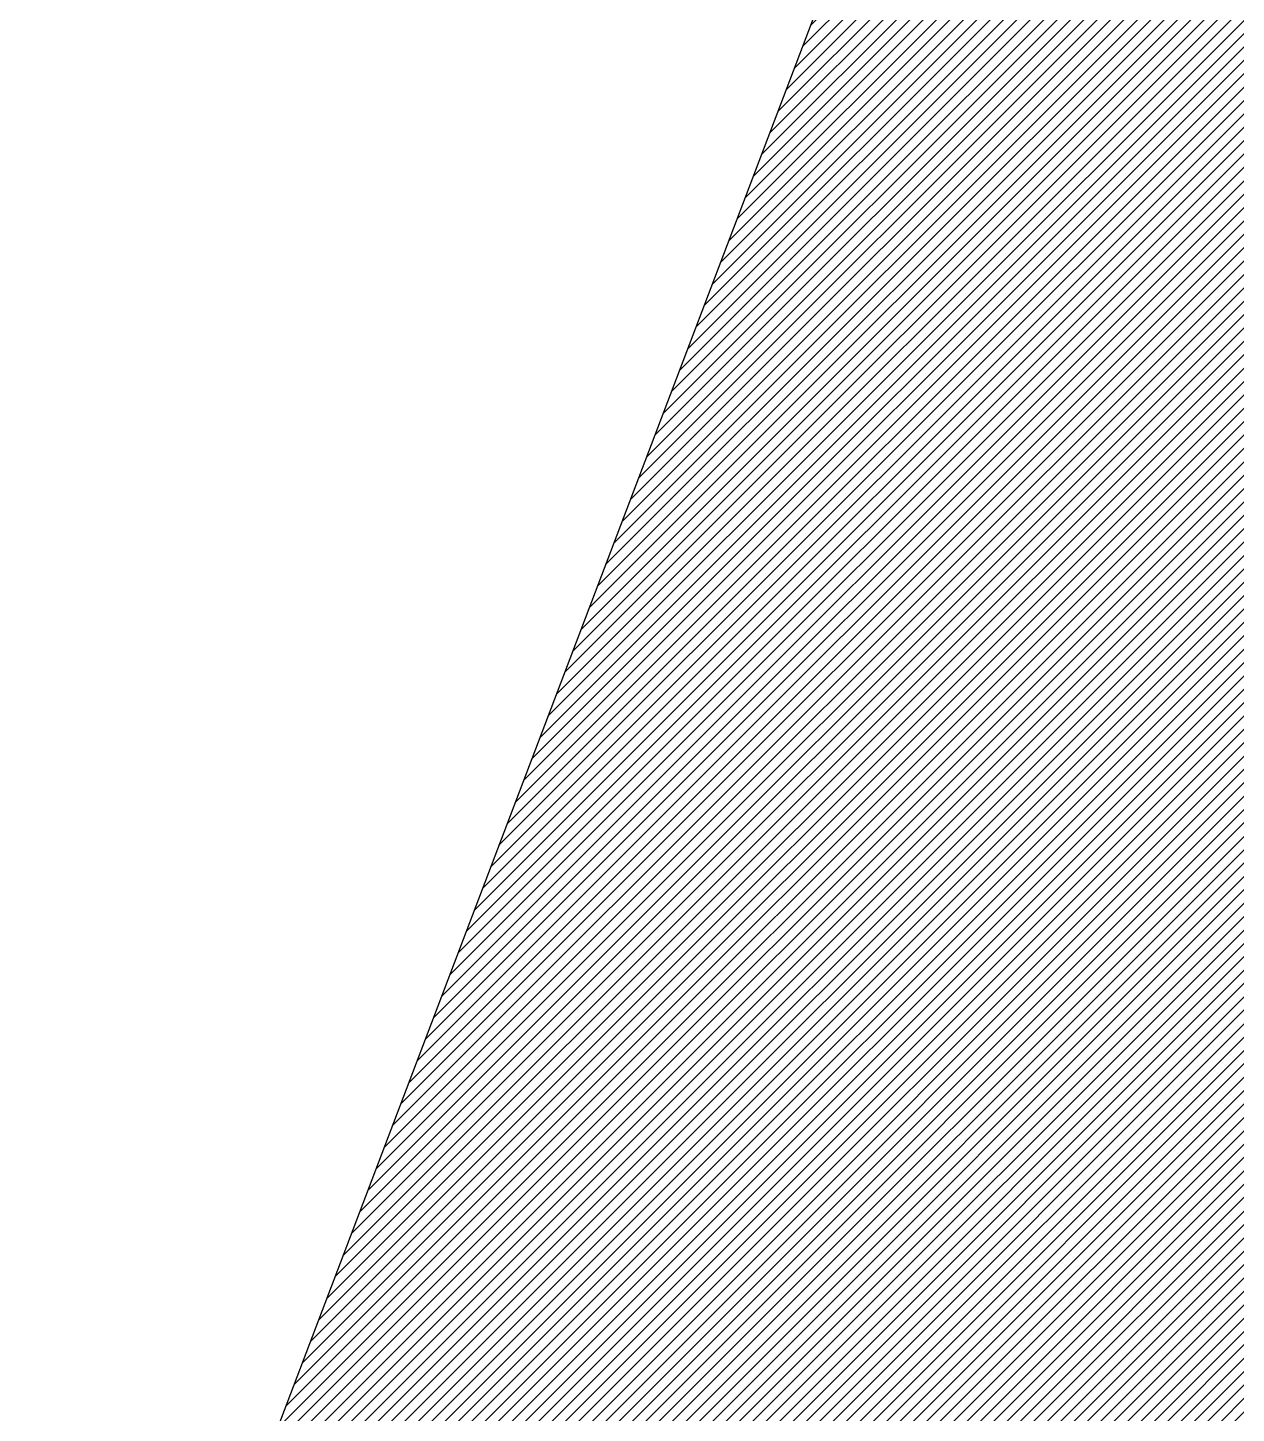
# Model space of a CAD drawing. Extents: x 97062 to 182372, y 141672 to 394177.
# Drawn here: x 131124.68 to 131140.64, y 158497.45 to 158515.75 of the extents above; entities that cross this region are included whole.
import ezdxf

# ---------------------------------------------------------------- set-up
doc = ezdxf.new("R2010")
doc.units = 13
doc.header["$MEASUREMENT"] = 0
doc.layers.add('Control', color=92, linetype='Continuous')
doc.layers.add('Flow', color=7, linetype='Continuous')

msp = doc.modelspace()

# ---------------------------------------------------------------- hatches: boundary and pattern name
at = {"layer": 'Control'}
h = msp.add_hatch(dxfattribs=at)
h.set_pattern_fill('ANSI31', color=256)
h.paths.add_polyline_path([(131348.924, 158572.138), (131178.32, 158636.981), (131206.565, 158711.293), (131208.978, 158710.365), (131219.06, 158736.891), (131339.189, 158691.232), (131348.314, 158715.239), (131348.281, 158715.251), (131376.303, 158788.976), (131482.933, 158748.448), (131445.33, 158649.516), (131386.79, 158671.766)])
h.paths.add_polyline_path([(131014.369, 158784.442), (131182.569, 158720.512), (131154.292, 158646.114), (130986.091, 158710.044)])
h.paths.add_polyline_path([(131226.426, 158463.382), (131225.673, 158463.668), (131232.891, 158482.657), (131363.1, 158433.167), (131369.958, 158451.21), (131392.533, 158442.63), (131401.533, 158466.309), (131410.657, 158490.316), (131420.914, 158517.301), (131460.153, 158620.54), (131401.865, 158642.694), (131362.626, 158539.455), (130954.823, 158694.454), (130945.084, 158667.272), (131352.37, 158512.47), (131343.245, 158488.463), (131152.231, 158561.064), (131101.134, 158426.627), (131198.404, 158389.657)])
h.paths.add_polyline_path([(130917.816, 158529.598), (130983.997, 158504.444), (130987.642, 158514.035), (130987.283, 158514.171), (130996.678, 158538.888), (130997.036, 158538.752), (130997.036, 158538.752), (131019.864, 158530.076), (131019.864, 158530.076), (131098.786, 158500.079), (131125.786, 158571.116), (130935.96, 158643.265), (130923.333, 158610.044), (130945.229, 158601.722)])
h.paths.add_polyline_path([(131065.556, 158412.649), (130986.633, 158442.646), (131010.469, 158505.358), (131089.391, 158475.361)], flags=17)
h.paths.add_polyline_path([(130899.668, 158482.662), (130897.355, 158476.579), (130963.806, 158451.322), (130976.697, 158485.239), (130888.103, 158518.912), (130877.524, 158491.079)])
h.paths.add_polyline_path([(131221.873, 158237.868), (131051.27, 158302.711), (131079.514, 158377.022), (131081.928, 158376.095), (131092.009, 158402.621), (131212.139, 158356.961), (131221.263, 158380.968), (131221.231, 158380.98), (131249.253, 158454.706), (131355.882, 158414.178), (131318.28, 158315.245), (131259.74, 158337.495)])
h.paths.add_polyline_path([(130887.318, 158450.172), (131055.519, 158386.242), (131027.241, 158311.844), (130859.041, 158375.774)])
edge = h.paths.add_edge_path()
edge.add_arc((130910.543, 158094.098), 30, 0, 360)
edge = h.paths.add_edge_path()
edge.add_arc((131092.309, 158094.098), 30, 0, 360)
edge = h.paths.add_edge_path()
edge.add_line((131283.653, 158154.818), (131294.312, 158182.861))
edge.add_line((131294.312, 158182.861), (131333.551, 158286.099))
edge.add_line((131333.551, 158286.099), (131274.815, 158308.424))
edge.add_line((131274.815, 158308.424), (131235.576, 158205.185))
edge.add_line((131235.576, 158205.185), (130827.773, 158360.183))
edge.add_line((130827.773, 158360.183), (130817.115, 158332.141))
edge.add_line((130817.115, 158332.141), (130742.269, 158211.72))
edge.add_line((130742.269, 158211.72), (130736.766, 158154.098))
edge.add_line((130736.766, 158154.098), (131283.578, 158154.098))

# ---------------------------------------------------------------- linework, layer by layer
at = {"layer": 'Flow'}
msp.add_lwpolyline([(131226.426, 158463.382), (131225.673, 158463.668), (131232.891, 158482.657), (131363.1, 158433.167), (131369.958, 158451.21), (131392.533, 158442.63), (131401.533, 158466.309), (131410.657, 158490.316), (131420.914, 158517.301), (131460.153, 158620.54), (131401.865, 158642.694), (131362.626, 158539.455), (130954.823, 158694.454), (130945.084, 158667.272), (131352.37, 158512.47), (131343.245, 158488.463), (131152.231, 158561.064), (131101.134, 158426.627), (131198.404, 158389.657)], close=True, dxfattribs=at)
for radius in [15100, 15000, 6000]:
    msp.add_circle((133772.127, 157871.963), radius, dxfattribs=at)

doc.saveas('drawing.dxf')
